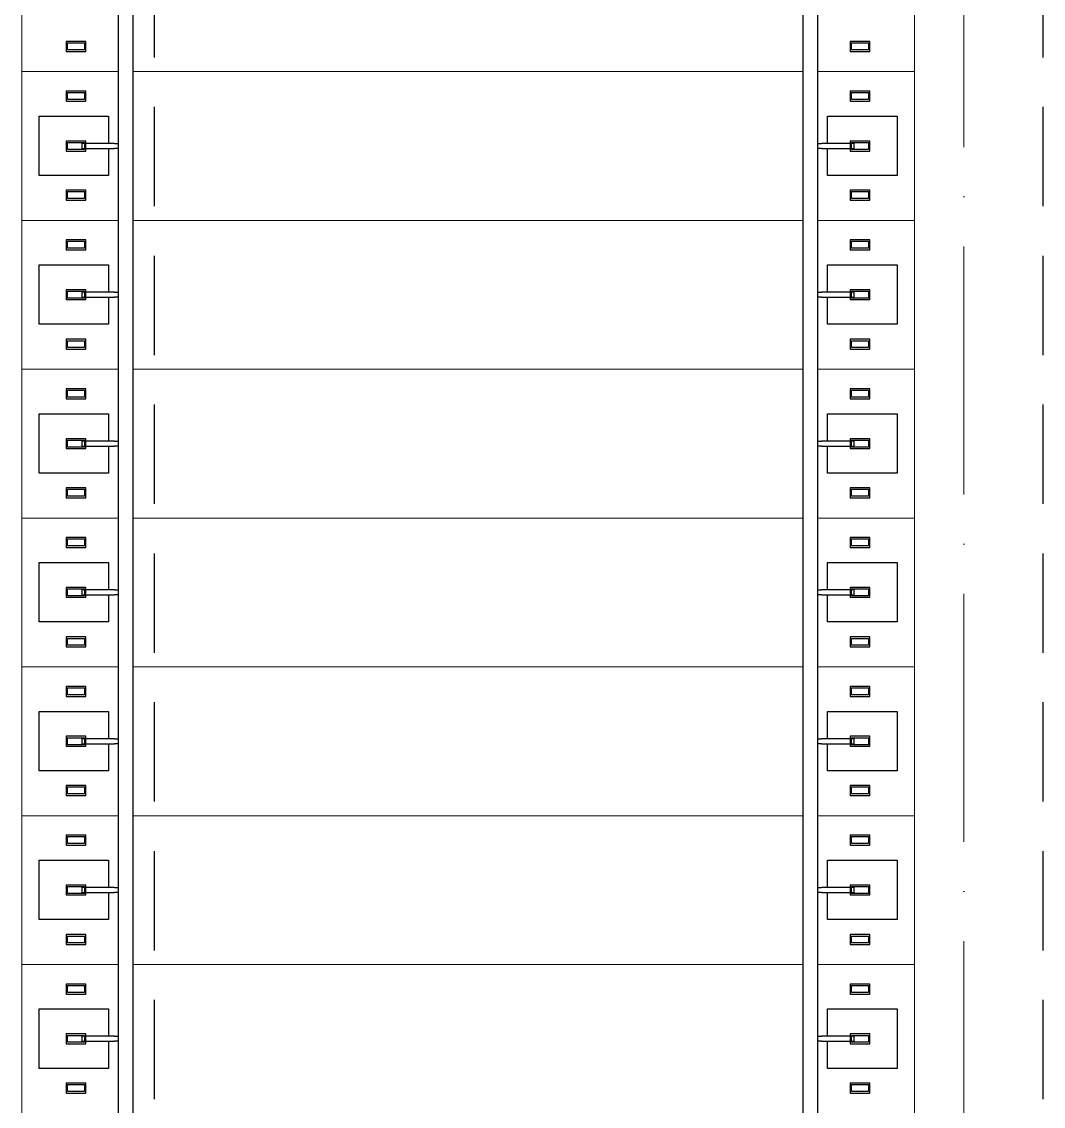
# Model space of a CAD drawing. Header units: millimetres. Extents: x -213536 to 1564669, y -45299 to 942238.
# Drawn here: x 522966 to 525026, y 511682 to 513868 of the extents above; entities that cross this region are included whole.
import ezdxf

# ---------------------------------------------------------------- set-up
doc = ezdxf.new("R2010")
doc.units = ezdxf.units.MM
doc.linetypes.add('50_200_ШТРИХ_1Т_ш5_п1_п1_', pattern=[700, 500, -100, 0, -100])
doc.linetypes.add('Штриховая _2 мм - 1 мм_', pattern=[300, 200, -100])
for name, color, linetype, lineweight in [('0-1', 7, 'Continuous', 5), ('0-2', 7, 'Continuous', 9), ('3) ЖБ 4м', 3, 'Continuous', 30), ('Контуры', 7, 'Continuous', 9), ('Линии подступенков', 7, 'Continuous', 9), ('Линии свеса', 7, 'Continuous', 9), ('Ограждение-1', 7, 'Continuous', 25), ('Оси-2', 7, '50_200_ШТРИХ_1Т_ш5_п1_п1_', 9)]:
    doc.layers.add(name, color=color, linetype=linetype, lineweight=lineweight)
doc.layers.add('СТ-1_1', color=7, linetype='Штриховая _2 мм - 1 мм_', lineweight=90, true_color=0x888888)
doc.layers.get('0-2').off()

# ---------------------------------------------------------------- blocks, each defined once
blk = doc.blocks.new('Ос 3 эт верх часть')
at = {"layer": 'Оси-2'}
blk.add_line((524866, 499613), (524866, 535177.6), dxfattribs=at)
blk = doc.blocks.new('О_Балясина_Труба_ГОСТ 1 - О_Балясина_Труба_ГОСТ 8645-68 2-34827333-АИ2_03_План отделки стен 3-го этажа _Часть 1_')
at = {"layer": 'Ограждение-1'}
for p, q in [((20, 10), (-20, 10)), ((-20, 10), (-20, -10)), ((-17, -7), (-17, 7)), ((-17, 7), (17, 7)), ((17, 7), (17, -7)), ((20, -10), (20, 10)), ((-20, -10), (20, -10)), ((17, -7), (-17, -7))]:
    blk.add_line(p, q, dxfattribs=at)
blk = doc.blocks.new('О_Полоса_Трапеция прямоугольная_Прокат_ГОСТ 1032 - Крепежная пластина-34809704-АИ2_03_План отделки стен 3-го этажа _Часть 1_')
at = {"layer": 'Ограждение-1'}
for p, q in [((0, -70), (0, 70)), ((0, 70), (55.2, 70)), ((64.9, 70), (120, 70)), ((120, 70), (120, -70)), ((120, -70), (0, -70))]:
    blk.add_line(p, q, dxfattribs=at)
blk = doc.blocks.new('О_Элемент поручня_Маршевый с прямым участком_Труба_ГОСТ 8732-78 - О_Элемент поручня_Маршевый с прямым участком_Труба_ГОСТ 8732-78-34844896-АИ2_03_План отделки стен 3-го этажа _Часть 1_')
at = {"layer": 'Ограждение-1'}
for p, q in [((-6.7, 0), (-4202.9, 0)), ((-4202.9, -30), (-6.7, -30))]:
    blk.add_line(p, q, dxfattribs=at)
blk = doc.blocks.new('О_Балясина_Труба_ГОСТ 1 - О_Балясина_Труба_ГОСТ 8645-68 2-34874060-АИ2_03_План отделки стен 3-го этажа _Часть 1_')
at = {"layer": 'Ограждение-1'}
for p, q in [((20, 10), (-20, 10)), ((-20, 10), (-20, -10)), ((-17, -7), (-17, 7)), ((-17, 7), (17, 7)), ((17, 7), (17, -7)), ((20, -10), (20, 10)), ((-20, -10), (20, -10)), ((17, -7), (-17, -7))]:
    blk.add_line(p, q, dxfattribs=at)
blk = doc.blocks.new('О_Балясина_Труба_ГОСТ 1 - О_Балясина_Труба_ГОСТ 8645-68 2-34906420-АИ2_03_План отделки стен 3-го этажа _Часть 1_')
at = {"layer": 'Ограждение-1'}
for p, q in [((20, 10), (-20, 10)), ((-20, 10), (-20, -10)), ((-17, 7), (17, 7)), ((-17, -7), (-17, 7)), ((17, 7), (17, -7)), ((20, -10), (20, 10)), ((-20, -10), (20, -10)), ((17, -7), (-17, -7))]:
    blk.add_line(p, q, dxfattribs=at)
blk = doc.blocks.new('О_Полоса_Трапеция прямоугольная_Прокат_ГОСТ 1032 - Крепежная пластина-34906421-АИ2_03_План отделки стен 3-го этажа _Часть 1_')
at = {"layer": 'Ограждение-1'}
for p, q in [((0, -70), (0, 70)), ((0, 70), (120, 70)), ((120, 70), (120, -70)), ((55.2, -70), (0, -70)), ((120, -70), (64.9, -70))]:
    blk.add_line(p, q, dxfattribs=at)
blk = doc.blocks.new('О_Элемент поручня_Маршевый с прямым участком_Труба_ГОСТ 8732-78 - О_Элемент поручня_Маршевый с прямым участком_Труба_ГОСТ 8732-78-34906425-АИ2_03_План отделки стен 3-го этажа _Часть 1_')
at = {"layer": 'Ограждение-1'}
for p, q in [((-6.7, 30), (-4202.9, 30)), ((-4202.9, 0), (-6.7, 0))]:
    blk.add_line(p, q, dxfattribs=at)
blk = doc.blocks.new('О_Балясина_Труба_ГОСТ 1 - О_Балясина_Труба_ГОСТ 8645-68 2-34906428-АИ2_03_План отделки стен 3-го этажа _Часть 1_')
at = {"layer": 'Ограждение-1'}
for p, q in [((20, 10), (-20, 10)), ((-20, 10), (-20, -10)), ((-17, 7), (17, 7)), ((-17, -7), (-17, 7)), ((17, 7), (17, -7)), ((20, -10), (20, 10)), ((-20, -10), (20, -10)), ((17, -7), (-17, -7))]:
    blk.add_line(p, q, dxfattribs=at)
blk = doc.blocks.new('О_Кронштейн_Форма Г_Круг_ГОСТ 25903 - О_Кронштейн_Форма Г_Круг_ГОСТ 2590-2006 2-33587490-АИ2_03_План отделки стен 3-го этажа _Часть 1_')
at = {"layer": 'Ограждение-1'}
for p, q in [((93926.6, 66420.8), (93922.1, 66420.8)), ((93922.1, 66415.8), (93922.1, 66420.8)), ((93987.1, 66420.8), (93929.6, 66420.8)), ((93922.1, 66410.8), (93922.1, 66415.8)), ((93922.1, 66410.8), (93926.6, 66410.8)), ((93929.6, 66410.8), (93987.1, 66410.8))]:
    blk.add_line(p, q, dxfattribs=at)
at = {"layer": 'Ограждение-1', "flags": 128}
for points in [[(93987.1, 66420.8), (93988.1, 66420.8), (93989.1, 66420.8), (93990.1, 66420.8), (93991.1, 66420.8), (93992.1, 66420.8), (93993.1, 66420.8), (93994, 66420.8), (93995, 66420.8)], [(93995.3, 66410.8), (93994.3, 66410.8), (93993.3, 66410.8), (93992.4, 66410.8), (93991.4, 66410.8), (93990.4, 66410.8), (93989.4, 66410.8), (93988.4, 66410.8), (93987.4, 66410.8), (93987.1, 66410.8)]]:
    blk.add_lwpolyline(points, dxfattribs=at)
blk = doc.blocks.new('О_Кронштейн_Форма Г_Круг_ГОСТ 25903 - О_Кронштейн_Форма Г_Круг_ГОСТ 2590-2006 2-33629714-АИ2_03_План отделки стен 3-го этажа _Часть 1_')
at = {"layer": 'Ограждение-1'}
for p, q in [((95470.4, 66420.8), (95412.9, 66420.8)), ((95477.9, 66420.8), (95473.4, 66420.8)), ((95477.9, 66420.8), (95477.9, 66415.8)), ((95412.9, 66410.8), (95470.4, 66410.8)), ((95473.4, 66410.8), (95477.9, 66410.8)), ((95477.9, 66415.8), (95477.9, 66410.8))]:
    blk.add_line(p, q, dxfattribs=at)
at = {"layer": 'Ограждение-1', "flags": 128}
for points in [[(95404.7, 66420.8), (95405.7, 66420.8), (95406.7, 66420.8), (95407.6, 66420.8), (95408.6, 66420.8), (95409.6, 66420.8), (95410.6, 66420.8), (95411.6, 66420.8), (95412.6, 66420.8), (95412.9, 66420.8)], [(95412.9, 66410.8), (95411.9, 66410.8), (95410.9, 66410.8), (95409.9, 66410.8), (95408.9, 66410.8), (95407.9, 66410.8), (95406.9, 66410.8), (95406, 66410.8), (95405, 66410.8)]]:
    blk.add_lwpolyline(points, dxfattribs=at)
blk = doc.blocks.new('0125-Р-ОО-Ш2-АР-о_23_10_2024_rvt-1-АИ2_03_План отделки стен 3-го этажа _Часть 1_')
at = {"layer": 'Контуры'}
for p, q in [((93800, 69165), (93800, 68865)), ((95600, 69165), (95600, 68865)), ((93800, 68865), (93800, 68565)), ((95600, 68865), (95600, 68565)), ((93800, 68565), (93800, 68265)), ((95600, 68565), (95600, 68265)), ((93800, 68265), (93800, 67965)), ((95600, 68265), (95600, 67965)), ((93800, 67965), (93800, 67665)), ((95600, 67965), (95600, 67665)), ((93800, 67665), (93800, 67365)), ((95600, 67665), (95600, 67365)), ((93800, 67365), (93800, 67065)), ((95600, 67365), (95600, 67065)), ((93800, 67065), (93800, 66765)), ((95600, 67065), (95600, 66765))]:
    blk.add_line(p, q, dxfattribs=at)
at = {"layer": 'Линии подступенков'}
for p, q in [((93994.8, 68865), (93800, 68865)), ((95375.6, 68865), (94024.4, 68865)), ((95600, 68865), (95405.2, 68865)), ((93994.8, 68565), (93800, 68565)), ((95375.4, 68565), (94024.6, 68565)), ((95600, 68565), (95405.2, 68565)), ((93995, 68265), (93800, 68265)), ((95375.3, 68265), (94024.7, 68265)), ((95600, 68265), (95405, 68265)), ((93995, 67965), (93800, 67965)), ((95375.3, 67965), (94024.7, 67965)), ((95600, 67965), (95405, 67965)), ((93995, 67665), (93800, 67665)), ((95375.3, 67665), (94024.7, 67665)), ((95600, 67665), (95405, 67665)), ((93994.9, 67365), (93800, 67365)), ((95375.3, 67365), (94024.7, 67365)), ((95600, 67365), (95405.1, 67365)), ((93994.9, 67065), (93800, 67065)), ((95375.2, 67065), (94024.8, 67065)), ((95600, 67065), (95405.1, 67065))]:
    blk.add_line(p, q, dxfattribs=at)
at = {"layer": 'Линии свеса'}
for p, q in [((93994.8, 68865), (93800, 68865)), ((95375.6, 68865), (94024.4, 68865)), ((95600, 68865), (95405.2, 68865)), ((93994.8, 68565), (93800, 68565)), ((95375.4, 68565), (94024.6, 68565)), ((95600, 68565), (95405.2, 68565)), ((93995, 68265), (93800, 68265)), ((95375.3, 68265), (94024.7, 68265)), ((95600, 68265), (95405, 68265)), ((93995, 67965), (93800, 67965)), ((95375.3, 67965), (94024.7, 67965)), ((95600, 67965), (95405, 67965)), ((93995, 67665), (93800, 67665)), ((95375.3, 67665), (94024.7, 67665)), ((95600, 67665), (95405, 67665)), ((93994.9, 67365), (93800, 67365)), ((95375.3, 67365), (94024.7, 67365)), ((95600, 67365), (95405.1, 67365)), ((93994.9, 67065), (93800, 67065)), ((95375.2, 67065), (94024.8, 67065)), ((95600, 67065), (95405.1, 67065))]:
    blk.add_line(p, q, dxfattribs=at)
at = {"layer": '0-2'}
for name, p, rotation in [('О_Элемент поручня_Маршевый с прямым участком_Труба_ГОСТ 8732-78 - О_Элемент поручня_Маршевый с прямым участком_Труба_ГОСТ 8732-78-34844896-АИ2_03_План отделки стен 3-го этажа _Часть 1_', (93994.8, 70665), 89.99999999999733), ('О_Элемент поручня_Маршевый с прямым участком_Труба_ГОСТ 8732-78 - О_Элемент поручня_Маршевый с прямым участком_Труба_ГОСТ 8732-78-34906425-АИ2_03_План отделки стен 3-го этажа _Часть 1_', (95405.2, 70665), 90.0000000000027), ('О_Балясина_Труба_ГОСТ 1 - О_Балясина_Труба_ГОСТ 8645-68 2-34874060-АИ2_03_План отделки стен 3-го этажа _Часть 1_', (93909.6, 68915.6), 180), ('О_Балясина_Труба_ГОСТ 1 - О_Балясина_Труба_ГОСТ 8645-68 2-34874060-АИ2_03_План отделки стен 3-го этажа _Часть 1_', (93909.6, 68815.6), 180), ('О_Полоса_Трапеция прямоугольная_Прокат_ГОСТ 1032 - Крепежная пластина-34809704-АИ2_03_План отделки стен 3-го этажа _Часть 1_', (93904.9, 68775.2), 270.0000000000001), ('О_Полоса_Трапеция прямоугольная_Прокат_ГОСТ 1032 - Крепежная пластина-34906421-АИ2_03_План отделки стен 3-го этажа _Часть 1_', (95495.1, 68775.2), 269.9999999999999), ('О_Балясина_Труба_ГОСТ 1 - О_Балясина_Труба_ГОСТ 8645-68 2-34827333-АИ2_03_План отделки стен 3-го этажа _Часть 1_', (93909.6, 68714.9), 180), ('О_Балясина_Труба_ГОСТ 1 - О_Балясина_Труба_ГОСТ 8645-68 2-34874060-АИ2_03_План отделки стен 3-го этажа _Часть 1_', (93909.6, 68616), 180), ('О_Балясина_Труба_ГОСТ 1 - О_Балясина_Труба_ГОСТ 8645-68 2-34874060-АИ2_03_План отделки стен 3-го этажа _Часть 1_', (93909.6, 68516), 180), ('О_Полоса_Трапеция прямоугольная_Прокат_ГОСТ 1032 - Крепежная пластина-34809704-АИ2_03_План отделки стен 3-го этажа _Часть 1_', (93904.9, 68475.6), 270.0000000000001), ('О_Полоса_Трапеция прямоугольная_Прокат_ГОСТ 1032 - Крепежная пластина-34906421-АИ2_03_План отделки стен 3-го этажа _Часть 1_', (95495.1, 68475.6), 269.9999999999999), ('О_Балясина_Труба_ГОСТ 1 - О_Балясина_Труба_ГОСТ 8645-68 2-34827333-АИ2_03_План отделки стен 3-го этажа _Часть 1_', (93909.6, 68415.4), 180), ('О_Балясина_Труба_ГОСТ 1 - О_Балясина_Труба_ГОСТ 8645-68 2-34874060-АИ2_03_План отделки стен 3-го этажа _Часть 1_', (93909.6, 68315.6), 180), ('О_Балясина_Труба_ГОСТ 1 - О_Балясина_Труба_ГОСТ 8645-68 2-34874060-АИ2_03_План отделки стен 3-го этажа _Часть 1_', (93909.6, 68215.6), 180), ('О_Полоса_Трапеция прямоугольная_Прокат_ГОСТ 1032 - Крепежная пластина-34809704-АИ2_03_План отделки стен 3-го этажа _Часть 1_', (93904.9, 68175.3), 270.0000000000001), ('О_Полоса_Трапеция прямоугольная_Прокат_ГОСТ 1032 - Крепежная пластина-34906421-АИ2_03_План отделки стен 3-го этажа _Часть 1_', (95495.1, 68175.3), 269.9999999999999), ('О_Балясина_Труба_ГОСТ 1 - О_Балясина_Труба_ГОСТ 8645-68 2-34827333-АИ2_03_План отделки стен 3-го этажа _Часть 1_', (93909.6, 68115), 180), ('О_Балясина_Труба_ГОСТ 1 - О_Балясина_Труба_ГОСТ 8645-68 2-34874060-АИ2_03_План отделки стен 3-го этажа _Часть 1_', (93909.6, 68016), 180), ('О_Балясина_Труба_ГОСТ 1 - О_Балясина_Труба_ГОСТ 8645-68 2-34874060-АИ2_03_План отделки стен 3-го этажа _Часть 1_', (93909.6, 67916), 180), ('О_Полоса_Трапеция прямоугольная_Прокат_ГОСТ 1032 - Крепежная пластина-34809704-АИ2_03_План отделки стен 3-го этажа _Часть 1_', (93904.9, 67875.6), 270.0000000000001), ('О_Полоса_Трапеция прямоугольная_Прокат_ГОСТ 1032 - Крепежная пластина-34906421-АИ2_03_План отделки стен 3-го этажа _Часть 1_', (95495.1, 67875.6), 269.9999999999999), ('О_Балясина_Труба_ГОСТ 1 - О_Балясина_Труба_ГОСТ 8645-68 2-34827333-АИ2_03_План отделки стен 3-го этажа _Часть 1_', (93909.6, 67815.4), 180), ('О_Балясина_Труба_ГОСТ 1 - О_Балясина_Труба_ГОСТ 8645-68 2-34874060-АИ2_03_План отделки стен 3-го этажа _Часть 1_', (93909.6, 67715.6), 180), ('О_Балясина_Труба_ГОСТ 1 - О_Балясина_Труба_ГОСТ 8645-68 2-34874060-АИ2_03_План отделки стен 3-го этажа _Часть 1_', (93909.6, 67615.6), 180), ('О_Полоса_Трапеция прямоугольная_Прокат_ГОСТ 1032 - Крепежная пластина-34809704-АИ2_03_План отделки стен 3-го этажа _Часть 1_', (93904.9, 67575.4), 270.0000000000001), ('О_Полоса_Трапеция прямоугольная_Прокат_ГОСТ 1032 - Крепежная пластина-34906421-АИ2_03_План отделки стен 3-го этажа _Часть 1_', (95495.1, 67575.4), 269.9999999999999), ('О_Балясина_Труба_ГОСТ 1 - О_Балясина_Труба_ГОСТ 8645-68 2-34827333-АИ2_03_План отделки стен 3-го этажа _Часть 1_', (93909.6, 67515.2), 180), ('О_Балясина_Труба_ГОСТ 1 - О_Балясина_Труба_ГОСТ 8645-68 2-34874060-АИ2_03_План отделки стен 3-го этажа _Часть 1_', (93909.6, 67416), 180), ('О_Балясина_Труба_ГОСТ 1 - О_Балясина_Труба_ГОСТ 8645-68 2-34874060-АИ2_03_План отделки стен 3-го этажа _Часть 1_', (93909.6, 67316), 180), ('О_Полоса_Трапеция прямоугольная_Прокат_ГОСТ 1032 - Крепежная пластина-34809704-АИ2_03_План отделки стен 3-го этажа _Часть 1_', (93904.9, 67275.6), 270.0000000000001), ('О_Полоса_Трапеция прямоугольная_Прокат_ГОСТ 1032 - Крепежная пластина-34906421-АИ2_03_План отделки стен 3-го этажа _Часть 1_', (95495.1, 67275.6), 269.9999999999999), ('О_Балясина_Труба_ГОСТ 1 - О_Балясина_Труба_ГОСТ 8645-68 2-34827333-АИ2_03_План отделки стен 3-го этажа _Часть 1_', (93909.6, 67215.4), 180), ('О_Балясина_Труба_ГОСТ 1 - О_Балясина_Труба_ГОСТ 8645-68 2-34874060-АИ2_03_План отделки стен 3-го этажа _Часть 1_', (93909.6, 67115.6), 180), ('О_Балясина_Труба_ГОСТ 1 - О_Балясина_Труба_ГОСТ 8645-68 2-34874060-АИ2_03_План отделки стен 3-го этажа _Часть 1_', (93909.6, 67015.6), 180), ('О_Полоса_Трапеция прямоугольная_Прокат_ГОСТ 1032 - Крепежная пластина-34809704-АИ2_03_План отделки стен 3-го этажа _Часть 1_', (93904.9, 66975.5), 270.0000000000001), ('О_Полоса_Трапеция прямоугольная_Прокат_ГОСТ 1032 - Крепежная пластина-34906421-АИ2_03_План отделки стен 3-го этажа _Часть 1_', (95495.1, 66975.5), 269.9999999999999), ('О_Балясина_Труба_ГОСТ 1 - О_Балясина_Труба_ГОСТ 8645-68 2-34827333-АИ2_03_План отделки стен 3-го этажа _Часть 1_', (93909.6, 66915.3), 180), ('О_Балясина_Труба_ГОСТ 1 - О_Балясина_Труба_ГОСТ 8645-68 2-34874060-АИ2_03_План отделки стен 3-го этажа _Часть 1_', (93909.6, 66816), 180)]:
    blk.add_blockref(name, p, dxfattribs=dict(at, rotation=rotation))
for name, p in [('О_Балясина_Труба_ГОСТ 1 - О_Балясина_Труба_ГОСТ 8645-68 2-34906428-АИ2_03_План отделки стен 3-го этажа _Часть 1_', (95490.4, 68915.6)), ('О_Балясина_Труба_ГОСТ 1 - О_Балясина_Труба_ГОСТ 8645-68 2-34906428-АИ2_03_План отделки стен 3-го этажа _Часть 1_', (95490.4, 68815.6)), ('О_Кронштейн_Форма Г_Круг_ГОСТ 25903 - О_Кронштейн_Форма Г_Круг_ГОСТ 2590-2006 2-33587490-АИ2_03_План отделки стен 3-го этажа _Часть 1_', (0, 2299.3)), ('О_Кронштейн_Форма Г_Круг_ГОСТ 25903 - О_Кронштейн_Форма Г_Круг_ГОСТ 2590-2006 2-33629714-АИ2_03_План отделки стен 3-го этажа _Часть 1_', (0, 2299.3)), ('О_Балясина_Труба_ГОСТ 1 - О_Балясина_Труба_ГОСТ 8645-68 2-34906420-АИ2_03_План отделки стен 3-го этажа _Часть 1_', (95490.4, 68714.9)), ('О_Балясина_Труба_ГОСТ 1 - О_Балясина_Труба_ГОСТ 8645-68 2-34906428-АИ2_03_План отделки стен 3-го этажа _Часть 1_', (95490.4, 68616)), ('О_Балясина_Труба_ГОСТ 1 - О_Балясина_Труба_ГОСТ 8645-68 2-34906428-АИ2_03_План отделки стен 3-го этажа _Часть 1_', (95490.4, 68516)), ('О_Кронштейн_Форма Г_Круг_ГОСТ 25903 - О_Кронштейн_Форма Г_Круг_ГОСТ 2590-2006 2-33587490-АИ2_03_План отделки стен 3-го этажа _Часть 1_', (0, 1999.7)), ('О_Кронштейн_Форма Г_Круг_ГОСТ 25903 - О_Кронштейн_Форма Г_Круг_ГОСТ 2590-2006 2-33629714-АИ2_03_План отделки стен 3-го этажа _Часть 1_', (0, 1999.7)), ('О_Балясина_Труба_ГОСТ 1 - О_Балясина_Труба_ГОСТ 8645-68 2-34906420-АИ2_03_План отделки стен 3-го этажа _Часть 1_', (95490.4, 68415.4)), ('О_Балясина_Труба_ГОСТ 1 - О_Балясина_Труба_ГОСТ 8645-68 2-34906428-АИ2_03_План отделки стен 3-го этажа _Часть 1_', (95490.4, 68315.6)), ('О_Балясина_Труба_ГОСТ 1 - О_Балясина_Труба_ГОСТ 8645-68 2-34906428-АИ2_03_План отделки стен 3-го этажа _Часть 1_', (95490.4, 68215.6)), ('О_Балясина_Труба_ГОСТ 1 - О_Балясина_Труба_ГОСТ 8645-68 2-34906420-АИ2_03_План отделки стен 3-го этажа _Часть 1_', (95490.4, 68115)), ('О_Кронштейн_Форма Г_Круг_ГОСТ 25903 - О_Кронштейн_Форма Г_Круг_ГОСТ 2590-2006 2-33587490-АИ2_03_План отделки стен 3-го этажа _Часть 1_', (0, 1699.4)), ('О_Кронштейн_Форма Г_Круг_ГОСТ 25903 - О_Кронштейн_Форма Г_Круг_ГОСТ 2590-2006 2-33629714-АИ2_03_План отделки стен 3-го этажа _Часть 1_', (0, 1699.4)), ('О_Балясина_Труба_ГОСТ 1 - О_Балясина_Труба_ГОСТ 8645-68 2-34906428-АИ2_03_План отделки стен 3-го этажа _Часть 1_', (95490.4, 68016)), ('О_Балясина_Труба_ГОСТ 1 - О_Балясина_Труба_ГОСТ 8645-68 2-34906428-АИ2_03_План отделки стен 3-го этажа _Часть 1_', (95490.4, 67916)), ('О_Кронштейн_Форма Г_Круг_ГОСТ 25903 - О_Кронштейн_Форма Г_Круг_ГОСТ 2590-2006 2-33587490-АИ2_03_План отделки стен 3-го этажа _Часть 1_', (0, 1399.7)), ('О_Кронштейн_Форма Г_Круг_ГОСТ 25903 - О_Кронштейн_Форма Г_Круг_ГОСТ 2590-2006 2-33629714-АИ2_03_План отделки стен 3-го этажа _Часть 1_', (0, 1399.7)), ('О_Балясина_Труба_ГОСТ 1 - О_Балясина_Труба_ГОСТ 8645-68 2-34906420-АИ2_03_План отделки стен 3-го этажа _Часть 1_', (95490.4, 67815.4)), ('О_Балясина_Труба_ГОСТ 1 - О_Балясина_Труба_ГОСТ 8645-68 2-34906428-АИ2_03_План отделки стен 3-го этажа _Часть 1_', (95490.4, 67715.6)), ('О_Балясина_Труба_ГОСТ 1 - О_Балясина_Труба_ГОСТ 8645-68 2-34906428-АИ2_03_План отделки стен 3-го этажа _Часть 1_', (95490.4, 67615.6)), ('О_Кронштейн_Форма Г_Круг_ГОСТ 25903 - О_Кронштейн_Форма Г_Круг_ГОСТ 2590-2006 2-33587490-АИ2_03_План отделки стен 3-го этажа _Часть 1_', (0, 1099.5)), ('О_Кронштейн_Форма Г_Круг_ГОСТ 25903 - О_Кронштейн_Форма Г_Круг_ГОСТ 2590-2006 2-33629714-АИ2_03_План отделки стен 3-го этажа _Часть 1_', (0, 1099.5)), ('О_Балясина_Труба_ГОСТ 1 - О_Балясина_Труба_ГОСТ 8645-68 2-34906420-АИ2_03_План отделки стен 3-го этажа _Часть 1_', (95490.4, 67515.2)), ('О_Балясина_Труба_ГОСТ 1 - О_Балясина_Труба_ГОСТ 8645-68 2-34906428-АИ2_03_План отделки стен 3-го этажа _Часть 1_', (95490.4, 67416)), ('О_Балясина_Труба_ГОСТ 1 - О_Балясина_Труба_ГОСТ 8645-68 2-34906428-АИ2_03_План отделки стен 3-го этажа _Часть 1_', (95490.4, 67316)), ('О_Кронштейн_Форма Г_Круг_ГОСТ 25903 - О_Кронштейн_Форма Г_Круг_ГОСТ 2590-2006 2-33587490-АИ2_03_План отделки стен 3-го этажа _Часть 1_', (0, 799.7)), ('О_Кронштейн_Форма Г_Круг_ГОСТ 25903 - О_Кронштейн_Форма Г_Круг_ГОСТ 2590-2006 2-33629714-АИ2_03_План отделки стен 3-го этажа _Часть 1_', (0, 799.7)), ('О_Балясина_Труба_ГОСТ 1 - О_Балясина_Труба_ГОСТ 8645-68 2-34906420-АИ2_03_План отделки стен 3-го этажа _Часть 1_', (95490.4, 67215.4)), ('О_Балясина_Труба_ГОСТ 1 - О_Балясина_Труба_ГОСТ 8645-68 2-34906428-АИ2_03_План отделки стен 3-го этажа _Часть 1_', (95490.4, 67115.6)), ('О_Балясина_Труба_ГОСТ 1 - О_Балясина_Труба_ГОСТ 8645-68 2-34906428-АИ2_03_План отделки стен 3-го этажа _Часть 1_', (95490.4, 67015.6)), ('О_Кронштейн_Форма Г_Круг_ГОСТ 25903 - О_Кронштейн_Форма Г_Круг_ГОСТ 2590-2006 2-33587490-АИ2_03_План отделки стен 3-го этажа _Часть 1_', (0, 499.7)), ('О_Кронштейн_Форма Г_Круг_ГОСТ 25903 - О_Кронштейн_Форма Г_Круг_ГОСТ 2590-2006 2-33629714-АИ2_03_План отделки стен 3-го этажа _Часть 1_', (0, 499.7)), ('О_Балясина_Труба_ГОСТ 1 - О_Балясина_Труба_ГОСТ 8645-68 2-34906420-АИ2_03_План отделки стен 3-го этажа _Часть 1_', (95490.4, 66915.3)), ('О_Балясина_Труба_ГОСТ 1 - О_Балясина_Труба_ГОСТ 8645-68 2-34906428-АИ2_03_План отделки стен 3-го этажа _Часть 1_', (95490.4, 66816))]:
    blk.add_blockref(name, p, dxfattribs=at)
blk = doc.blocks.new('3этВверх')
at = {"layer": 'СТ-1_1', "lineweight": 25}
for p, q in [((523234, 511696.1), (523234, 519840.4)), ((525026, 511696.1), (525026, 516590.4))]:
    blk.add_line(p, q, dxfattribs=at)
at = {"layer": '0-1'}
blk.add_blockref('0125-Р-ОО-Ш2-АР-о_23_10_2024_rvt-1-АИ2_03_План отделки стен 3-го этажа _Часть 1_', (429166, 444902.4), dxfattribs=at)

msp = doc.modelspace()

# ---------------------------------------------------------------- block references
at = {"color": 5, "lineweight": 30}
msp.add_blockref('Ос 3 эт верх часть', (0, 0), dxfattribs=at)
at = {"layer": '3) ЖБ 4м'}
msp.add_blockref('3этВверх', (0, 0), dxfattribs=at)

doc.saveas('drawing.dxf')
